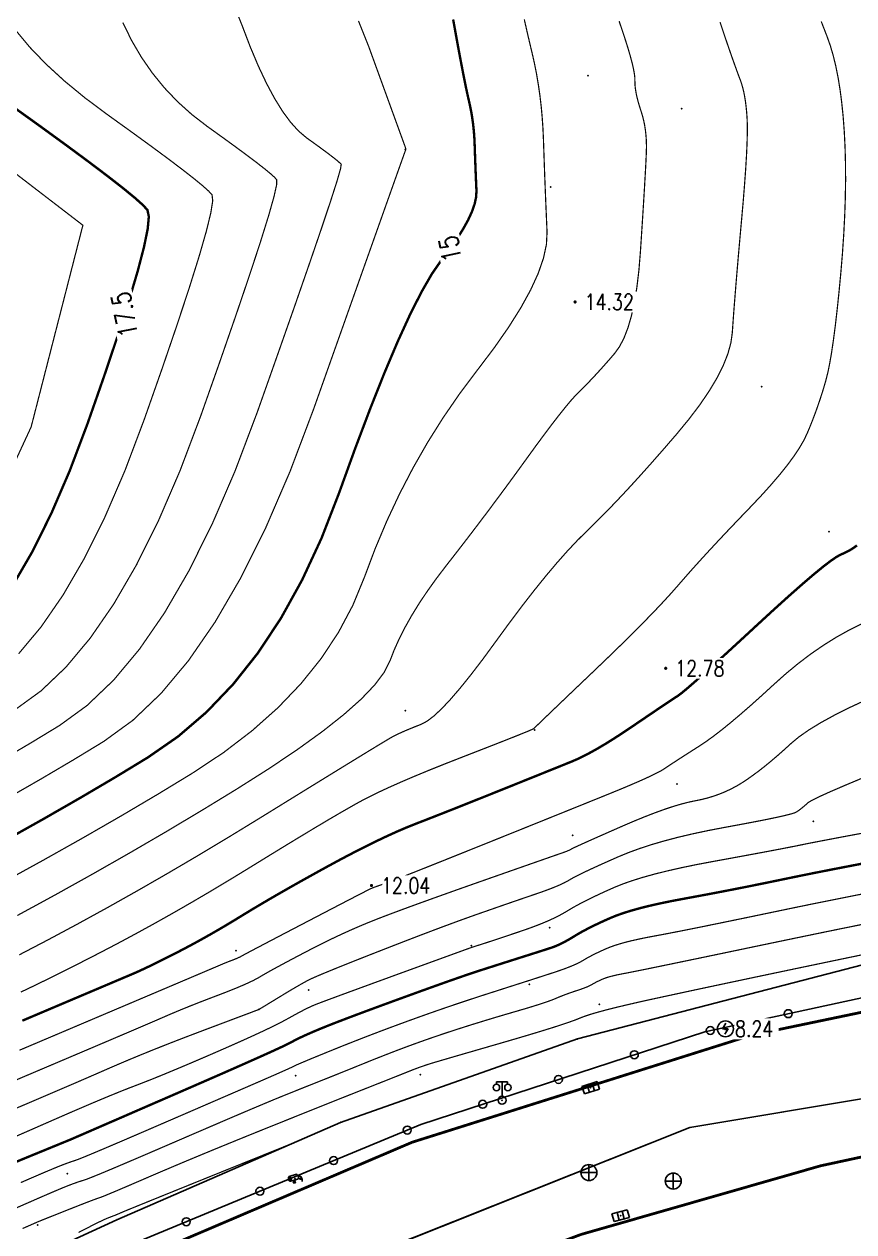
# Model space of a CAD drawing. Extents: x 871 to 1488, y 1110 to 1509.
# Drawn here: x 1091.9 to 1143.9, y 1185 to 1260.7 of the extents above; entities that cross this region are included whole.
import ezdxf
from ezdxf.enums import TextEntityAlignment as Align

# ---------------------------------------------------------------- set-up
doc = ezdxf.new("R2010")
doc.units = 0
doc.header["$LTSCALE"] = 0.5
doc.header["$PDSIZE"] = 0.2
doc.layers.get('0').update_dxf_attribs({"linetype": 'CONTINUOUS'})
doc.layers.add('ASSIST', color=7, linetype='CONTINUOUS', plot=False)
for name, color, linetype in [('COMPONENT', 4, 'CONTINUOUS'), ('DGX', 2, 'CONTINUOUS'), ('DLDW', 11, 'CONTINUOUS'), ('DLSS', 4, 'CONTINUOUS'), ('GCD', 1, 'CONTINUOUS'), ('GXYZ', 2, 'CONTINUOUS'), ('ZBTZ', 3, 'CONTINUOUS'), ('ZDH', 1, 'CONTINUOUS')]:
    doc.layers.add(name, color=color, linetype=linetype)
doc.styles.add('HZ', font='rs.shx', dxfattribs={"width": 0.8, "bigfont": 'hztxt.shx'})
doc.linetypes.add('1161', pattern='A,0,[149,AAA.SHX,S=0.15,R=0,X=0,Y=0],-1.6', length=1.6)

# ---------------------------------------------------------------- blocks, each defined once
blk = doc.blocks.new('gc097')
for p, q in [((-0.7, 2), (-0.7, 2.3)), ((-0.7, 2.3), (0.7, 2.3)), ((0, 0.5), (0, 2.3)), ((0.7, 2.3), (0.7, 2))]:
    blk.add_line(p, q)
for centre, radius in [((-0.7, 1.6), 0.4), ((0.73, 1.6), 0.4), ((0, 0), 0.5)]:
    blk.add_circle(centre, radius)
blk = doc.blocks.new('gcbj0612')
for p, q in [((-0.75, 0.26), (0.16, 0.53)), ((-0.57, -0.34), (0.34, -0.07))]:
    blk.add_line(p, q)
at = {"flags": 128}
for points in [[(-0.73, 0.26), (-0.77, 0.25), (-0.79, 0.23), (-0.81, 0.19), (-0.83, 0.15), (-0.84, 0.1), (-0.84, 0.05), (-0.84, -0.01), (-0.83, -0.07), (-0.81, -0.12), (-0.79, -0.18), (-0.77, -0.23), (-0.74, -0.27), (-0.7, -0.3), (-0.67, -0.33), (-0.63, -0.34), (-0.6, -0.34), (-0.57, -0.34), (-0.54, -0.32), (-0.51, -0.29), (-0.49, -0.25), (-0.48, -0.2), (-0.47, -0.15), (-0.47, -0.1), (-0.48, -0.04), (-0.49, 0.02), (-0.51, 0.07), (-0.54, 0.13), (-0.56, 0.17), (-0.6, 0.21), (-0.63, 0.24), (-0.67, 0.26), (-0.7, 0.27)], [(-0.71, 0.18), (-0.72, 0.17), (-0.75, 0.12), (-0.75, 0.04), (-0.74, -0.06), (-0.7, -0.15), (-0.66, -0.22), (-0.62, -0.25), (-0.6, -0.26), (-0.59, -0.24), (-0.57, -0.2), (-0.56, -0.12), (-0.58, -0.02), (-0.61, 0.08), (-0.66, 0.14), (-0.7, 0.17)]]:
    blk.add_lwpolyline(points, close=True, dxfattribs=at)
blk.add_lwpolyline([(0.3, -0.08), (0.33, -0.07), (0.36, -0.05), (0.38, -0.02), (0.4, 0.02), (0.41, 0.07), (0.42, 0.12), (0.41, 0.18), (0.41, 0.23), (0.39, 0.29), (0.37, 0.35), (0.35, 0.4), (0.32, 0.44), (0.28, 0.48), (0.25, 0.51), (0.21, 0.52), (0.18, 0.53), (0.15, 0.52)], dxfattribs=at)
at = {"extrusion": (0, 0, -1), "flags": 128}
blk.add_lwpolyline([(-0.4, 0.25), (-0.51, 0.28), (-0.61, 0.29), (-0.69, 0.27), (-0.77, 0.2), (-0.81, 0.09), (-0.82, -0.01), (-0.8, -0.06), (-0.76, -0.08), (-0.7, -0.09), (-0.64, -0.09), (-0.59, -0.07), (-0.57, -0.04), (-0.59, -0.01), (-0.63, 0.02), (-0.69, 0.03), (-0.75, 0.03), (-0.79, 0.02), (-0.84, -0.01), (-0.89, -0.1), (-0.91, -0.19), (-0.9, -0.29), (-0.87, -0.38)], dxfattribs=at)
blk.add_lwpolyline([(-0.09, -0.2), (-0.22, -0.54), (0.05, -0.54)], close=True)
blk = doc.blocks.new('gc041')
for p, q in [((-1, 0.5), (1, 0.5)), ((-1, -0.5), (-1, 0.5)), ((-0.33, 0.5), (-0.33, -0.5)), ((0.33, 0.5), (0.33, -0.5)), ((1, 0.5), (1, -0.5)), ((1, -0.5), (-1, -0.5))]:
    blk.add_line(p, q)
blk = doc.blocks.new('gc043')
for p, q in [((-1, 0), (1, 0)), ((0, -1), (0, 1))]:
    blk.add_line(p, q)
blk.add_circle((0, 0), 1)
blk = doc.blocks.new('gc050')
for p, q in [((-0.35, 0), (0.05, 0.69)), ((-0.35, 0), (0.35, 0)), ((0.35, 0), (-0.06, -0.69))]:
    blk.add_line(p, q)
blk.add_circle((0, 0), 1)
blk = doc.blocks.new('GC200')
at = {"linetype": 'Continuous', "const_width": 0.2, "flags": 128}
blk.add_lwpolyline([(-0.1, 0, 1), (0.1, 0, 1)], format="xyb", close=True, dxfattribs=at)
blk = doc.blocks.new('gc170')
at = {"linetype": 'Continuous'}
blk.add_circle((0, 0), 0.5, dxfattribs=at)

msp = doc.modelspace()

# ---------------------------------------------------------------- linework, layer by layer
at = {"linetype": 'Continuous'}
for p, q in [((1178.94, 1199.1, 8.559), (1133.638, 1191.526, 7.721)), ((1133.638, 1191.526, 7.721), (1094.294, 1175.843, 7.721))]:
    msp.add_line(p, q, dxfattribs=at)
at = {"linetype": 'Continuous', "flags": 128}
msp.add_lwpolyline([(1082.553, 1177.399), (1093.084, 1183.61), (1097.727, 1185.738), (1111.746, 1191.85), (1126.595, 1197.081), (1146.073, 1202.148), (1165.386, 1205.312), (1167.667, 1205.546), (1175.568, 1206.294), (1177.785, 1206.359), (1186.402, 1206.876), (1186.366, 1207.546), (1186.08, 1209.889), (1184.971, 1211.903), (1179.461, 1282.832), (1164.702, 1295.398), (1155.817, 1299.009), (1144.225, 1294.882), (1134.461, 1294.147), (1134.378, 1289.023), (1013.46, 1281.421)], dxfattribs=at)
at = {"layer": 'ASSIST', "linetype": 'Continuous', "flags": 128}
msp.add_lwpolyline([(1184.308, 1204.68), (1168.44, 1203.757), (1156.182, 1202.202), (1134.584, 1197.536), (1116.772, 1191.72), (1099.193, 1184.421), (1083.281, 1176.008), (1040.024, 1150.262), (1027.522, 1142.806), (1010.628, 1134.32), (1003.011, 1131.101)], dxfattribs=at)
at = {"layer": 'DGX', "linetype": 'Continuous', "const_width": 0.075, "elevation": 18, "flags": 128}
msp.add_lwpolyline([(1092.349, 1235.453), (1087.995, 1226.038), (1083.075, 1220.756), (1063.737, 1210.084), (1055.226, 1203.74), (1036.535, 1197.056), (1014.874, 1182.849), (1008.465, 1181.412), (1000.492, 1177.348), (995.672, 1192.15), (993.252, 1210.539), (995.311, 1246.721), (998.844, 1256.44), (1017.747, 1272.329), (1031.623, 1278.323), (1058.063, 1275.135), (1068.371, 1272.68), (1076.951, 1262.439), (1095.592, 1248.1)], close=True, dxfattribs=at)
at = {"layer": 'DGX', "linetype": 'Continuous', "const_width": 0.075, "flags": 128}
for points, elevation in [([(1105.012, 1262.035), (1105.576, 1260.618), (1106.086, 1259.281), (1106.595, 1258.074), (1107.103, 1256.998), (1107.609, 1256.052), (1108.114, 1255.237), (1108.618, 1254.553), (1109.12, 1254), (1109.621, 1253.577), (1110.093, 1253.239), (1110.507, 1252.938), (1110.863, 1252.674), (1111.163, 1252.448), (1111.405, 1252.259), (1111.589, 1252.107), (1111.717, 1251.993), (1111.787, 1251.917), (1111.74, 1251.623), (1111.519, 1250.857), (1111.123, 1249.62), (1110.552, 1247.911), (1109.806, 1245.73), (1108.885, 1243.078), (1107.788, 1239.954), (1106.517, 1236.358), (1105.135, 1232.699), (1103.706, 1229.385), (1102.229, 1226.415), (1100.705, 1223.79), (1099.134, 1221.511), (1097.516, 1219.576), (1095.851, 1217.986), (1094.138, 1216.74), (1092.33, 1215.642), (1090.378, 1214.491)], 16), ([(1090.434, 1206.816), (1093.104, 1208.285), (1095.639, 1209.711), (1098.039, 1211.093), (1100.305, 1212.433), (1102.435, 1213.729), (1104.409, 1215.036), (1106.205, 1216.41), (1107.823, 1217.85), (1109.263, 1219.356), (1110.526, 1220.928), (1111.61, 1222.566), (1112.516, 1224.271), (1113.245, 1226.041), (1113.915, 1227.822), (1114.646, 1229.557), (1115.438, 1231.246), (1116.29, 1232.889), (1117.204, 1234.487), (1118.179, 1236.039), (1119.215, 1237.544), (1120.312, 1239.005), (1121.367, 1240.398), (1122.276, 1241.702), (1123.041, 1242.918), (1123.661, 1244.046), (1124.136, 1245.084), (1124.465, 1246.035), (1124.65, 1246.897), (1124.69, 1247.67), (1124.658, 1248.398), (1124.627, 1249.125), (1124.597, 1249.85), (1124.568, 1250.574), (1124.54, 1251.296), (1124.514, 1252.017), (1124.489, 1252.736), (1124.465, 1253.453), (1124.433, 1254.165), (1124.385, 1254.866), (1124.322, 1255.557), (1124.242, 1256.237), (1124.146, 1256.907), (1124.035, 1257.567), (1123.907, 1258.216), (1123.763, 1258.855), (1123.618, 1259.464), (1123.486, 1260.026), (1123.368, 1260.54), (1123.263, 1261.006)], 14.5), ([(1090.682, 1212.069), (1092.908, 1213.346), (1094.982, 1214.569), (1096.904, 1215.737), (1098.724, 1217.059), (1100.493, 1218.747), (1102.212, 1220.801), (1103.88, 1223.22), (1105.498, 1226.005), (1107.065, 1229.155), (1108.582, 1232.67), (1110.048, 1236.551), (1111.399, 1240.361), (1112.57, 1243.664), (1113.562, 1246.459), (1114.374, 1248.747), (1115.006, 1250.527), (1115.458, 1251.8), (1115.731, 1252.566), (1115.824, 1252.824), (1115.828, 1252.828), (1115.83, 1252.832), (1115.833, 1252.835), (1115.834, 1252.839), (1115.836, 1252.842), (1115.837, 1252.845), (1115.837, 1252.847), (1115.838, 1252.849), (1115.837, 1252.852), (1115.837, 1252.854), (1115.837, 1252.856), (1115.837, 1252.858), (1115.837, 1252.86), (1115.837, 1252.862), (1115.837, 1252.865), (1115.837, 1252.867), (1115.837, 1252.869), (1115.837, 1252.871), (1115.836, 1252.873), (1115.836, 1252.875), (1115.836, 1252.877), (1115.836, 1252.879), (1115.835, 1252.881), (1115.835, 1252.883), (1115.834, 1252.885), (1115.834, 1252.889), (1115.833, 1252.893), (1115.832, 1252.898), (1115.831, 1252.904), (1115.829, 1252.91), (1115.828, 1252.918), (1115.826, 1252.927), (1115.789, 1253.035), (1115.679, 1253.34), (1115.497, 1253.842), (1115.243, 1254.541), (1114.917, 1255.438), (1114.519, 1256.532), (1114.049, 1257.824), (1113.507, 1259.312), (1112.868, 1260.916)], 15.5), ([(1098.099, 1260.806), (1098.643, 1259.692), (1099.259, 1258.64), (1099.945, 1257.649), (1100.701, 1256.718), (1101.528, 1255.849), (1102.426, 1255.041), (1103.394, 1254.294), (1104.34, 1253.615), (1105.17, 1253.011), (1105.886, 1252.482), (1106.487, 1252.028), (1106.972, 1251.649), (1107.342, 1251.345), (1107.598, 1251.116), (1107.738, 1250.963), (1107.736, 1250.629), (1107.564, 1249.861), (1107.223, 1248.659), (1106.713, 1247.022), (1106.033, 1244.951), (1105.183, 1242.446), (1104.164, 1239.506), (1102.975, 1236.132), (1101.68, 1232.702), (1100.34, 1229.596), (1098.956, 1226.812), (1097.528, 1224.352), (1096.055, 1222.215), (1094.539, 1220.402), (1092.977, 1218.911), (1091.372, 1217.744)], 16.5), ([(1129.207, 1260.896), (1129.402, 1260.318), (1129.592, 1259.744), (1129.757, 1259.222), (1129.895, 1258.752), (1130.008, 1258.334), (1130.094, 1257.969), (1130.154, 1257.656), (1130.188, 1257.395), (1130.196, 1257.186), (1130.198, 1256.997), (1130.212, 1256.794), (1130.24, 1256.577), (1130.28, 1256.346), (1130.334, 1256.102), (1130.4, 1255.843), (1130.48, 1255.572), (1130.572, 1255.286), (1130.664, 1254.99), (1130.743, 1254.686), (1130.807, 1254.375), (1130.856, 1254.056), (1130.892, 1253.73), (1130.914, 1253.396), (1130.922, 1253.055), (1130.916, 1252.707), (1130.898, 1252.3), (1130.873, 1251.786), (1130.838, 1251.164), (1130.796, 1250.434), (1130.745, 1249.597), (1130.686, 1248.651), (1130.618, 1247.597), (1130.542, 1246.436), (1130.447, 1245.273), (1130.321, 1244.214), (1130.164, 1243.26), (1129.977, 1242.411), (1129.759, 1241.666), (1129.511, 1241.025), (1129.232, 1240.489), (1128.922, 1240.058), (1128.603, 1239.689), (1128.297, 1239.341), (1128.004, 1239.014), (1127.724, 1238.708), (1127.456, 1238.422), (1127.201, 1238.157), (1126.959, 1237.914), (1126.729, 1237.691), (1126.482, 1237.438), (1126.186, 1237.106), (1125.841, 1236.694), (1125.448, 1236.202), (1125.006, 1235.631), (1124.516, 1234.98), (1123.976, 1234.249), (1123.389, 1233.438), (1122.775, 1232.589), (1122.157, 1231.745), (1121.535, 1230.904), (1120.91, 1230.067), (1120.28, 1229.234), (1119.647, 1228.405), (1119.01, 1227.579), (1118.369, 1226.758), (1117.752, 1225.948), (1117.185, 1225.156), (1116.668, 1224.382), (1116.202, 1223.626), (1115.787, 1222.889), (1115.422, 1222.17), (1115.107, 1221.469), (1114.843, 1220.786), (1114.484, 1220.071), (1113.882, 1219.272), (1113.04, 1218.39), (1111.955, 1217.424), (1110.629, 1216.374), (1109.061, 1215.241), (1107.252, 1214.025), (1105.201, 1212.725), (1103.01, 1211.387), (1100.781, 1210.057), (1098.514, 1208.736), (1096.209, 1207.423), (1093.865, 1206.117), (1091.484, 1204.82)], 14), ([(1135.532, 1260.84), (1135.715, 1260.287), (1135.894, 1259.76), (1136.061, 1259.274), (1136.215, 1258.829), (1136.357, 1258.426), (1136.486, 1258.065), (1136.602, 1257.744), (1136.705, 1257.465), (1136.796, 1257.228), (1136.876, 1257), (1136.949, 1256.752), (1137.015, 1256.483), (1137.072, 1256.194), (1137.123, 1255.883), (1137.166, 1255.552), (1137.201, 1255.199), (1137.228, 1254.826), (1137.244, 1254.393), (1137.243, 1253.859), (1137.226, 1253.226), (1137.193, 1252.493), (1137.143, 1251.66), (1137.076, 1250.727), (1136.994, 1249.694), (1136.895, 1248.562), (1136.791, 1247.414), (1136.696, 1246.338), (1136.61, 1245.331), (1136.532, 1244.396), (1136.462, 1243.53), (1136.4, 1242.736), (1136.347, 1242.012), (1136.302, 1241.358), (1136.212, 1240.718), (1136.022, 1240.033), (1135.733, 1239.304), (1135.345, 1238.53), (1134.858, 1237.712), (1134.272, 1236.849), (1133.586, 1235.943), (1132.801, 1234.991), (1131.983, 1234.045), (1131.197, 1233.151), (1130.445, 1232.311), (1129.725, 1231.525), (1129.037, 1230.792), (1128.383, 1230.113), (1127.761, 1229.487), (1127.172, 1228.914), (1126.582, 1228.329), (1125.958, 1227.665), (1125.3, 1226.922), (1124.607, 1226.1), (1123.88, 1225.199), (1123.118, 1224.219), (1122.323, 1223.16), (1121.493, 1222.023), (1120.679, 1220.911), (1119.93, 1219.932), (1119.248, 1219.084), (1118.631, 1218.367), (1118.08, 1217.782), (1117.595, 1217.329), (1117.175, 1217.008), (1116.822, 1216.818), (1116.512, 1216.696), (1116.226, 1216.581), (1115.962, 1216.472), (1115.72, 1216.369), (1115.501, 1216.271), (1115.305, 1216.18), (1115.132, 1216.095), (1114.981, 1216.015), (1114.729, 1215.869), (1114.25, 1215.581), (1113.546, 1215.153), (1112.615, 1214.583), (1111.459, 1213.873), (1110.076, 1213.022), (1108.468, 1212.03), (1106.634, 1210.897), (1104.695, 1209.711), (1102.773, 1208.558), (1100.868, 1207.439), (1098.98, 1206.354), (1097.11, 1205.303), (1095.256, 1204.285), (1093.42, 1203.301), (1091.6, 1202.351)], 13.5), ([(1141.877, 1260.876), (1142.049, 1260.434), (1142.246, 1259.927), (1142.446, 1259.361), (1142.628, 1258.744), (1142.791, 1258.075), (1142.935, 1257.354), (1143.06, 1256.581), (1143.166, 1255.756), (1143.254, 1254.88), (1143.323, 1253.952), (1143.371, 1252.979), (1143.398, 1251.968), (1143.404, 1250.92), (1143.387, 1249.834), (1143.349, 1248.711), (1143.289, 1247.55), (1143.208, 1246.352), (1143.105, 1245.116), (1142.991, 1243.913), (1142.876, 1242.814), (1142.761, 1241.819), (1142.645, 1240.928), (1142.529, 1240.141), (1142.412, 1239.459), (1142.295, 1238.88), (1142.177, 1238.405), (1142.055, 1237.982), (1141.925, 1237.56), (1141.788, 1237.139), (1141.644, 1236.718), (1141.492, 1236.298), (1141.333, 1235.878), (1141.166, 1235.459), (1140.991, 1235.041), (1140.78, 1234.603), (1140.501, 1234.124), (1140.155, 1233.606), (1139.743, 1233.047), (1139.263, 1232.449), (1138.716, 1231.81), (1138.102, 1231.131), (1137.421, 1230.412), (1136.726, 1229.69), (1136.069, 1229), (1135.451, 1228.344), (1134.871, 1227.72), (1134.329, 1227.129), (1133.826, 1226.572), (1133.361, 1226.047), (1132.934, 1225.555), (1132.494, 1225.054), (1131.99, 1224.503), (1131.422, 1223.902), (1130.789, 1223.25), (1130.092, 1222.548), (1129.331, 1221.795), (1128.505, 1220.992), (1127.615, 1220.138), (1126.749, 1219.313), (1125.997, 1218.595), (1125.359, 1217.985), (1124.834, 1217.482), (1124.423, 1217.087), (1124.126, 1216.8), (1123.942, 1216.62), (1123.872, 1216.548), (1123.79, 1216.503), (1123.57, 1216.407), (1123.213, 1216.26), (1122.717, 1216.06), (1122.085, 1215.81), (1121.314, 1215.507), (1120.406, 1215.153), (1119.361, 1214.747), (1118.286, 1214.326), (1117.289, 1213.926), (1116.372, 1213.546), (1115.533, 1213.187), (1114.773, 1212.849), (1114.091, 1212.532), (1113.488, 1212.235), (1112.964, 1211.96), (1112.433, 1211.663), (1111.808, 1211.305), (1111.09, 1210.885), (1110.279, 1210.403), (1109.374, 1209.859), (1108.376, 1209.253), (1107.285, 1208.585), (1106.1, 1207.855), (1104.874, 1207.105), (1103.659, 1206.376), (1102.454, 1205.668), (1101.26, 1204.982), (1100.077, 1204.317), (1098.905, 1203.674), (1097.744, 1203.051), (1096.593, 1202.45), (1095.482, 1201.881), (1094.437, 1201.353), (1093.459, 1200.866), (1092.548, 1200.421), (1091.704, 1200.018)], 13), ([(1091.415, 1260.282), (1092.28, 1259.245), (1093.288, 1258.2), (1094.438, 1257.145), (1095.731, 1256.082), (1097.167, 1255.011), (1098.587, 1253.991), (1099.834, 1253.084), (1100.909, 1252.29), (1101.81, 1251.608), (1102.539, 1251.039), (1103.096, 1250.583), (1103.479, 1250.239), (1103.689, 1250.009), (1103.732, 1249.635), (1103.61, 1248.865), (1103.324, 1247.698), (1102.874, 1246.134), (1102.26, 1244.172), (1101.482, 1241.814), (1100.54, 1239.058), (1099.433, 1235.906), (1098.225, 1232.705), (1096.974, 1229.807), (1095.683, 1227.21), (1094.35, 1224.914), (1092.976, 1222.92), (1091.561, 1221.228)], 17), ([(1144.456, 1223.126), (1143.646, 1222.727), (1142.842, 1222.28), (1142.045, 1221.784), (1141.254, 1221.24), (1140.469, 1220.648), (1139.691, 1220.007), (1138.918, 1219.318), (1138.173, 1218.635), (1137.475, 1218.009), (1136.823, 1217.441), (1136.219, 1216.93), (1135.662, 1216.478), (1135.152, 1216.084), (1134.689, 1215.748), (1134.273, 1215.469), (1133.896, 1215.228), (1133.547, 1215.005), (1133.227, 1214.8), (1132.937, 1214.612), (1132.675, 1214.442), (1132.443, 1214.289), (1132.24, 1214.154), (1132.065, 1214.036), (1131.871, 1213.916), (1131.609, 1213.774), (1131.278, 1213.61), (1130.878, 1213.423), (1130.41, 1213.214), (1129.874, 1212.983), (1129.269, 1212.729), (1128.596, 1212.454), (1127.851, 1212.152), (1127.031, 1211.821), (1126.137, 1211.46), (1125.168, 1211.069), (1124.124, 1210.648), (1123.005, 1210.197), (1121.812, 1209.717), (1120.544, 1209.207), (1119.309, 1208.711), (1118.214, 1208.272), (1117.26, 1207.891), (1116.446, 1207.568), (1115.771, 1207.302), (1115.238, 1207.094), (1114.844, 1206.943), (1114.591, 1206.85), (1114.417, 1206.789), (1114.261, 1206.734), (1114.123, 1206.685), (1114.003, 1206.642), (1113.901, 1206.605), (1113.817, 1206.575), (1113.751, 1206.55), (1113.704, 1206.532), (1113.606, 1206.486), (1113.389, 1206.377), (1113.055, 1206.206), (1112.602, 1205.972), (1112.031, 1205.676), (1111.342, 1205.318), (1110.535, 1204.897), (1109.609, 1204.414), (1108.683, 1203.931), (1107.876, 1203.509), (1107.187, 1203.148), (1106.616, 1202.848), (1106.163, 1202.61), (1105.829, 1202.433), (1105.613, 1202.317), (1105.515, 1202.263), (1105.472, 1202.238), (1105.42, 1202.211), (1105.36, 1202.183), (1105.291, 1202.152), (1105.214, 1202.118), (1105.128, 1202.083), (1105.033, 1202.046), (1104.929, 1202.006), (1104.824, 1201.966), (1104.722, 1201.927), (1104.625, 1201.889), (1104.531, 1201.852), (1104.442, 1201.815), (1104.357, 1201.78), (1104.276, 1201.746), (1104.199, 1201.713), (1103.937, 1201.6), (1103.301, 1201.33), (1102.29, 1200.9), (1100.905, 1200.312), (1099.145, 1199.565), (1097.011, 1198.66), (1094.503, 1197.596), (1091.62, 1196.373)], 12), ([(1090.663, 1194.191), (1092.714, 1195.062), (1094.537, 1195.836), (1096.132, 1196.514), (1097.5, 1197.096), (1098.639, 1197.582), (1099.55, 1197.972), (1100.234, 1198.266), (1100.69, 1198.465), (1101.041, 1198.617), (1101.411, 1198.774), (1101.799, 1198.935), (1102.207, 1199.101), (1102.634, 1199.271), (1103.079, 1199.445), (1103.543, 1199.624), (1104.027, 1199.807), (1104.5, 1199.988), (1104.933, 1200.159), (1105.327, 1200.32), (1105.681, 1200.471), (1105.996, 1200.613), (1106.272, 1200.745), (1106.508, 1200.868), (1106.704, 1200.98), (1106.905, 1201.1), (1107.155, 1201.243), (1107.453, 1201.41), (1107.8, 1201.599), (1108.195, 1201.812), (1108.639, 1202.049), (1109.131, 1202.309), (1109.672, 1202.592), (1110.233, 1202.881), (1110.786, 1203.158), (1111.331, 1203.422), (1111.868, 1203.674), (1112.397, 1203.913), (1112.918, 1204.14), (1113.431, 1204.355), (1113.936, 1204.558), (1114.477, 1204.767), (1115.099, 1205.002), (1115.802, 1205.263), (1116.586, 1205.549), (1117.45, 1205.862), (1118.395, 1206.2), (1119.421, 1206.565), (1120.528, 1206.955), (1121.61, 1207.335), (1122.564, 1207.67), (1123.389, 1207.959), (1124.086, 1208.203), (1124.654, 1208.402), (1125.092, 1208.555), (1125.403, 1208.663), (1125.584, 1208.725), (1125.697, 1208.764), (1125.8, 1208.801), (1125.895, 1208.837), (1125.98, 1208.872), (1126.056, 1208.905), (1126.123, 1208.936), (1126.181, 1208.966), (1126.23, 1208.995), (1126.319, 1209.041), (1126.494, 1209.125), (1126.758, 1209.246), (1127.109, 1209.405), (1127.548, 1209.601), (1128.074, 1209.834), (1128.688, 1210.105), (1129.389, 1210.414), (1130.113, 1210.725), (1130.794, 1211.004), (1131.432, 1211.252), (1132.028, 1211.468), (1132.581, 1211.652), (1133.091, 1211.805), (1133.559, 1211.925), (1133.984, 1212.014), (1134.382, 1212.096), (1134.772, 1212.195), (1135.152, 1212.311), (1135.524, 1212.444), (1135.886, 1212.594), (1136.238, 1212.761), (1136.582, 1212.945), (1136.916, 1213.146), (1137.253, 1213.368), (1137.602, 1213.615), (1137.966, 1213.885), (1138.342, 1214.18), (1138.732, 1214.5), (1139.135, 1214.844), (1139.552, 1215.212), (1139.982, 1215.604), (1140.48, 1216.019), (1141.102, 1216.455), (1141.847, 1216.91), (1142.716, 1217.387), (1143.708, 1217.883), (1144.823, 1218.4)], 11.5), ([(1144.573, 1213.487), (1143.387, 1212.989), (1142.44, 1212.581), (1141.735, 1212.262), (1141.27, 1212.031), (1141.045, 1211.89), (1140.942, 1211.796), (1140.843, 1211.708), (1140.746, 1211.626), (1140.653, 1211.55), (1140.563, 1211.479), (1140.477, 1211.415), (1140.393, 1211.356), (1140.313, 1211.303), (1140.173, 1211.244), (1139.913, 1211.168), (1139.531, 1211.074), (1139.028, 1210.962), (1138.404, 1210.833), (1137.659, 1210.687), (1136.793, 1210.523), (1135.806, 1210.341), (1134.785, 1210.146), (1133.817, 1209.94), (1132.904, 1209.725), (1132.045, 1209.499), (1131.239, 1209.264), (1130.487, 1209.018), (1129.789, 1208.762), (1129.145, 1208.497), (1128.557, 1208.237), (1128.028, 1208), (1127.558, 1207.785), (1127.147, 1207.593), (1126.795, 1207.423), (1126.502, 1207.276), (1126.267, 1207.151), (1126.092, 1207.049), (1125.931, 1206.955), (1125.74, 1206.857), (1125.52, 1206.753), (1125.27, 1206.645), (1124.989, 1206.532), (1124.68, 1206.414), (1124.34, 1206.291), (1123.97, 1206.163), (1123.575, 1206.029), (1123.16, 1205.887), (1122.723, 1205.737), (1122.266, 1205.579), (1121.787, 1205.413), (1121.288, 1205.239), (1120.768, 1205.057), (1120.227, 1204.868), (1119.65, 1204.662), (1119.021, 1204.434), (1118.341, 1204.183), (1117.609, 1203.909), (1116.826, 1203.612), (1115.992, 1203.292), (1115.106, 1202.949), (1114.168, 1202.583), (1113.256, 1202.225), (1112.446, 1201.904), (1111.739, 1201.621), (1111.133, 1201.375), (1110.63, 1201.168), (1110.229, 1200.997), (1109.931, 1200.865), (1109.734, 1200.77), (1109.579, 1200.688), (1109.403, 1200.591), (1109.208, 1200.48), (1108.992, 1200.356), (1108.756, 1200.217), (1108.5, 1200.065), (1108.223, 1199.898), (1107.926, 1199.718), (1107.638, 1199.542), (1107.388, 1199.389), (1107.174, 1199.259), (1106.998, 1199.152), (1106.859, 1199.067), (1106.758, 1199.006), (1106.694, 1198.967), (1106.667, 1198.951), (1106.659, 1198.946), (1106.651, 1198.942), (1106.643, 1198.938), (1106.636, 1198.934), (1106.629, 1198.93), (1106.622, 1198.927), (1106.615, 1198.924), (1106.608, 1198.921), (1106.547, 1198.898), (1106.379, 1198.834), (1106.102, 1198.729), (1105.717, 1198.584), (1105.224, 1198.399), (1104.623, 1198.172), (1103.915, 1197.906), (1103.098, 1197.598), (1102.243, 1197.274), (1101.421, 1196.958), (1100.633, 1196.649), (1099.876, 1196.347), (1099.153, 1196.053), (1098.463, 1195.767), (1097.805, 1195.488), (1097.18, 1195.217), (1096.531, 1194.933), (1095.8, 1194.615), (1094.988, 1194.264), (1094.094, 1193.88), (1093.119, 1193.462), (1092.063, 1193.011), (1090.925, 1192.527)], 11), ([(1144.368, 1209.965), (1143.31, 1209.768), (1142.413, 1209.598), (1141.676, 1209.457), (1141.099, 1209.344), (1140.683, 1209.26), (1140.301, 1209.182), (1139.83, 1209.089), (1139.268, 1208.98), (1138.615, 1208.856), (1137.871, 1208.717), (1137.038, 1208.563), (1136.113, 1208.393), (1135.098, 1208.208), (1134.074, 1208.015), (1133.121, 1207.818), (1132.239, 1207.618), (1131.429, 1207.416), (1130.69, 1207.211), (1130.022, 1207.003), (1129.426, 1206.793), (1128.901, 1206.58), (1128.426, 1206.369), (1127.983, 1206.165), (1127.569, 1205.969), (1127.185, 1205.781), (1126.832, 1205.6), (1126.509, 1205.427), (1126.216, 1205.261), (1125.953, 1205.103), (1125.693, 1204.948), (1125.407, 1204.794), (1125.094, 1204.64), (1124.756, 1204.485), (1124.392, 1204.331), (1124.002, 1204.177), (1123.586, 1204.023), (1123.144, 1203.869), (1122.708, 1203.721), (1122.309, 1203.587), (1121.947, 1203.465), (1121.623, 1203.357), (1121.335, 1203.261), (1121.085, 1203.179), (1120.873, 1203.11), (1120.697, 1203.053), (1120.548, 1203.006), (1120.417, 1202.964), (1120.302, 1202.928), (1120.204, 1202.897), (1120.123, 1202.871), (1120.059, 1202.851), (1120.012, 1202.836), (1119.981, 1202.826), (1119.889, 1202.793), (1119.655, 1202.709), (1119.28, 1202.573), (1118.764, 1202.385), (1118.106, 1202.146), (1117.307, 1201.856), (1116.367, 1201.513), (1115.286, 1201.12), (1114.198, 1200.723), (1113.236, 1200.371), (1112.401, 1200.065), (1111.693, 1199.805), (1111.112, 1199.59), (1110.657, 1199.42), (1110.329, 1199.296), (1110.128, 1199.217), (1109.981, 1199.155), (1109.816, 1199.08), (1109.633, 1198.991), (1109.432, 1198.89), (1109.212, 1198.775), (1108.974, 1198.648), (1108.717, 1198.507), (1108.442, 1198.354), (1108.124, 1198.181), (1107.737, 1197.983), (1107.281, 1197.759), (1106.756, 1197.51), (1106.163, 1197.236), (1105.5, 1196.937), (1104.769, 1196.612), (1103.969, 1196.262), (1103.16, 1195.911), (1102.401, 1195.586), (1101.692, 1195.286), (1101.033, 1195.011), (1100.425, 1194.76), (1099.867, 1194.535), (1099.359, 1194.335), (1098.901, 1194.159), (1098.441, 1193.983), (1097.926, 1193.778), (1097.355, 1193.546), (1096.729, 1193.286), (1096.047, 1192.999), (1095.31, 1192.683), (1094.518, 1192.34), (1093.67, 1191.969), (1092.827, 1191.599), (1092.049, 1191.258), (1091.337, 1190.946)], 10.5), ([(1144.855, 1206.246), (1143.674, 1206.015), (1142.464, 1205.773), (1141.223, 1205.523), (1139.953, 1205.262), (1138.653, 1204.991), (1137.388, 1204.727), (1136.224, 1204.487), (1135.162, 1204.269), (1134.201, 1204.073), (1133.341, 1203.901), (1132.582, 1203.752), (1131.925, 1203.626), (1131.369, 1203.523), (1130.88, 1203.43), (1130.425, 1203.336), (1130.005, 1203.241), (1129.618, 1203.145), (1129.266, 1203.047), (1128.947, 1202.948), (1128.663, 1202.847), (1128.412, 1202.746), (1128.185, 1202.644), (1127.97, 1202.545), (1127.768, 1202.449), (1127.578, 1202.355), (1127.401, 1202.263), (1127.236, 1202.174), (1127.083, 1202.086), (1126.943, 1202.002), (1126.796, 1201.916), (1126.623, 1201.828), (1126.424, 1201.735), (1126.2, 1201.64), (1125.949, 1201.541), (1125.672, 1201.438), (1125.369, 1201.333), (1125.04, 1201.223), (1124.717, 1201.118), (1124.431, 1201.026), (1124.183, 1200.945), (1123.973, 1200.877), (1123.8, 1200.821), (1123.664, 1200.777), (1123.566, 1200.746), (1123.506, 1200.726), (1123.428, 1200.701), (1123.279, 1200.654), (1123.058, 1200.583), (1122.766, 1200.49), (1122.403, 1200.373), (1121.968, 1200.234), (1121.461, 1200.071), (1120.883, 1199.886), (1120.269, 1199.687), (1119.654, 1199.485), (1119.04, 1199.28), (1118.425, 1199.071), (1117.81, 1198.858), (1117.195, 1198.643), (1116.579, 1198.423), (1115.964, 1198.201), (1115.351, 1197.976), (1114.746, 1197.751), (1114.148, 1197.526), (1113.558, 1197.301), (1112.974, 1197.075), (1112.398, 1196.849), (1111.828, 1196.623), (1111.266, 1196.396), (1110.74, 1196.182), (1110.277, 1195.993), (1109.878, 1195.829), (1109.544, 1195.689), (1109.272, 1195.575), (1109.065, 1195.486), (1108.922, 1195.422), (1108.843, 1195.382), (1108.769, 1195.344), (1108.642, 1195.284), (1108.463, 1195.202), (1108.231, 1195.098), (1107.947, 1194.972), (1107.61, 1194.823), (1107.22, 1194.653), (1106.778, 1194.46), (1106.265, 1194.237), (1105.663, 1193.976), (1104.972, 1193.676), (1104.193, 1193.339), (1103.325, 1192.963), (1102.368, 1192.548), (1101.323, 1192.096), (1100.188, 1191.605), (1099.077, 1191.125), (1098.1, 1190.705), (1097.258, 1190.345), (1096.55, 1190.045), (1095.978, 1189.805), (1095.54, 1189.625), (1095.236, 1189.506), (1095.067, 1189.446), (1094.96, 1189.413), (1094.843, 1189.374), (1094.714, 1189.329), (1094.574, 1189.278), (1094.423, 1189.222), (1094.261, 1189.159), (1094.088, 1189.09), (1093.904, 1189.016), (1093.704, 1188.933), (1093.482, 1188.84), (1093.239, 1188.738), (1092.975, 1188.625), (1092.689, 1188.502), (1092.382, 1188.37), (1092.053, 1188.227), (1091.704, 1188.074)], 9.5), ([(1144.788, 1204.329), (1143.658, 1204.102), (1142.378, 1203.841), (1140.948, 1203.546), (1139.368, 1203.218), (1137.637, 1202.857), (1135.931, 1202.5), (1134.422, 1202.185), (1133.109, 1201.913), (1131.994, 1201.682), (1131.076, 1201.493), (1130.355, 1201.347), (1129.831, 1201.242), (1129.504, 1201.18), (1129.283, 1201.138), (1129.078, 1201.095), (1128.888, 1201.052), (1128.713, 1201.009), (1128.554, 1200.965), (1128.41, 1200.92), (1128.281, 1200.875), (1128.168, 1200.829), (1128.066, 1200.783), (1127.969, 1200.738), (1127.877, 1200.695), (1127.791, 1200.652), (1127.711, 1200.611), (1127.637, 1200.57), (1127.568, 1200.531), (1127.504, 1200.493), (1127.436, 1200.453), (1127.353, 1200.412), (1127.255, 1200.367), (1127.142, 1200.32), (1127.013, 1200.271), (1126.869, 1200.218), (1126.711, 1200.163), (1126.537, 1200.106), (1126.357, 1200.047), (1126.182, 1199.986), (1126.01, 1199.925), (1125.842, 1199.864), (1125.677, 1199.801), (1125.517, 1199.737), (1125.36, 1199.673), (1125.208, 1199.608), (1125.037, 1199.538), (1124.827, 1199.46), (1124.577, 1199.372), (1124.287, 1199.276), (1123.958, 1199.172), (1123.59, 1199.058), (1123.182, 1198.936), (1122.734, 1198.806), (1122.271, 1198.671), (1121.817, 1198.537), (1121.372, 1198.405), (1120.936, 1198.273), (1120.508, 1198.142), (1120.09, 1198.013), (1119.68, 1197.884), (1119.279, 1197.757), (1118.886, 1197.63), (1118.499, 1197.503), (1118.117, 1197.376), (1117.742, 1197.249), (1117.373, 1197.122), (1117.01, 1196.995), (1116.653, 1196.868), (1116.302, 1196.741), (1115.949, 1196.611), (1115.584, 1196.475), (1115.207, 1196.332), (1114.819, 1196.182), (1114.419, 1196.026), (1114.007, 1195.864), (1113.584, 1195.695), (1113.15, 1195.519), (1112.723, 1195.346), (1112.323, 1195.184), (1111.95, 1195.034), (1111.604, 1194.894), (1111.285, 1194.766), (1110.993, 1194.649), (1110.727, 1194.543), (1110.489, 1194.449), (1110.254, 1194.356), (1110, 1194.255), (1109.727, 1194.146), (1109.434, 1194.029), (1109.122, 1193.904), (1108.79, 1193.771), (1108.44, 1193.63), (1108.07, 1193.48), (1107.632, 1193.302), (1107.081, 1193.072), (1106.414, 1192.791), (1105.633, 1192.46), (1104.737, 1192.077), (1103.727, 1191.643), (1102.601, 1191.159), (1101.361, 1190.623), (1100.137, 1190.095), (1099.06, 1189.632), (1098.13, 1189.235), (1097.347, 1188.903), (1096.71, 1188.637), (1096.22, 1188.437), (1095.877, 1188.302), (1095.681, 1188.233), (1095.557, 1188.196), (1095.43, 1188.155), (1095.3, 1188.113), (1095.168, 1188.067), (1095.033, 1188.019), (1094.896, 1187.969), (1094.756, 1187.915), (1094.613, 1187.859), (1094.458, 1187.797), (1094.279, 1187.724), (1094.079, 1187.64), (1093.855, 1187.545), (1093.609, 1187.44), (1093.341, 1187.325), (1093.049, 1187.198), (1092.736, 1187.062), (1092.368, 1186.9), (1091.914, 1186.702), (1091.375, 1186.465)], 9)]:
    msp.add_lwpolyline(points, dxfattribs=dict(at, elevation=elevation))
at = {"layer": 'DGX', "color": 3, "linetype": 'Continuous', "const_width": 0.15, "flags": 128}
for points, elevation in [([(1090.561, 1209.438), (1093.08, 1210.849), (1095.438, 1212.202), (1097.635, 1213.496), (1099.669, 1214.733), (1101.566, 1216.048), (1103.349, 1217.579), (1105.017, 1219.326), (1106.572, 1221.288), (1108.012, 1223.466), (1109.337, 1225.861), (1110.549, 1228.471), (1111.646, 1231.296), (1112.657, 1234.092), (1113.608, 1236.61), (1114.5, 1238.853), (1115.332, 1240.818), (1116.105, 1242.507), (1116.819, 1243.919), (1117.473, 1245.055), (1118.068, 1245.914), (1118.597, 1246.613), (1119.053, 1247.267), (1119.437, 1247.877), (1119.748, 1248.442), (1119.986, 1248.963), (1120.151, 1249.44), (1120.244, 1249.872), (1120.264, 1250.26), (1120.248, 1250.625), (1120.232, 1250.989), (1120.217, 1251.353), (1120.203, 1251.716), (1120.189, 1252.078), (1120.176, 1252.44), (1120.163, 1252.8), (1120.151, 1253.16), (1120.135, 1253.517), (1120.111, 1253.869), (1120.079, 1254.215), (1120.039, 1254.556), (1119.991, 1254.892), (1119.935, 1255.223), (1119.871, 1255.548), (1119.799, 1255.869), (1119.717, 1256.227), (1119.622, 1256.666), (1119.516, 1257.187), (1119.398, 1257.788), (1119.267, 1258.47), (1119.124, 1259.233), (1118.97, 1260.078), (1118.803, 1261.003)], 15), ([(1090.939, 1255.727), (1092.834, 1254.367), (1094.498, 1253.157), (1095.931, 1252.098), (1097.134, 1251.188), (1098.107, 1250.429), (1098.849, 1249.821), (1099.36, 1249.363), (1099.641, 1249.055), (1099.727, 1248.642), (1099.655, 1247.869), (1099.424, 1246.737), (1099.035, 1245.245), (1098.487, 1243.393), (1097.78, 1241.182), (1096.915, 1238.611), (1095.891, 1235.68), (1094.769, 1232.709), (1093.609, 1230.018), (1092.41, 1227.607), (1091.173, 1225.476)], 17.5), ([(1144.119, 1228.026), (1143.932, 1227.891), (1143.739, 1227.766), (1143.539, 1227.653), (1143.333, 1227.551), (1143.121, 1227.459), (1142.85, 1227.315), (1142.469, 1227.054), (1141.977, 1226.676), (1141.374, 1226.181), (1140.661, 1225.569), (1139.836, 1224.841), (1138.901, 1223.995), (1137.855, 1223.033), (1136.814, 1222.07), (1135.893, 1221.224), (1135.092, 1220.494), (1134.412, 1219.881), (1133.851, 1219.385), (1133.411, 1219.005), (1133.091, 1218.741), (1132.892, 1218.594), (1132.724, 1218.486), (1132.501, 1218.339), (1132.221, 1218.153), (1131.886, 1217.928), (1131.495, 1217.665), (1131.048, 1217.362), (1130.545, 1217.021), (1129.986, 1216.641), (1129.413, 1216.257), (1128.871, 1215.906), (1128.358, 1215.586), (1127.874, 1215.299), (1127.42, 1215.045), (1126.995, 1214.822), (1126.6, 1214.631), (1126.234, 1214.473), (1125.856, 1214.32), (1125.426, 1214.146), (1124.941, 1213.951), (1124.404, 1213.734), (1123.814, 1213.496), (1123.17, 1213.237), (1122.473, 1212.956), (1121.722, 1212.654), (1120.96, 1212.348), (1120.226, 1212.055), (1119.522, 1211.774), (1118.848, 1211.506), (1118.202, 1211.251), (1117.586, 1211.009), (1116.998, 1210.779), (1116.44, 1210.563), (1115.879, 1210.337), (1115.282, 1210.081), (1114.649, 1209.794), (1113.98, 1209.477), (1113.276, 1209.129), (1112.535, 1208.751), (1111.759, 1208.343), (1110.947, 1207.904), (1110.137, 1207.458), (1109.366, 1207.029), (1108.635, 1206.617), (1107.943, 1206.222), (1107.29, 1205.844), (1106.676, 1205.483), (1106.101, 1205.139), (1105.566, 1204.813), (1105.053, 1204.498), (1104.544, 1204.193), (1104.04, 1203.897), (1103.54, 1203.61), (1103.045, 1203.332), (1102.555, 1203.062), (1102.068, 1202.802), (1101.587, 1202.55), (1101.121, 1202.312), (1100.684, 1202.091), (1100.275, 1201.887), (1099.893, 1201.701), (1099.54, 1201.532), (1099.215, 1201.38), (1098.918, 1201.246), (1098.648, 1201.129), (1098.245, 1200.959), (1097.547, 1200.663), (1096.553, 1200.241), (1095.264, 1199.695), (1093.679, 1199.023), (1091.799, 1198.225)], 12.5), ([(1144.921, 1208.162), (1143.691, 1207.927), (1142.55, 1207.706), (1141.499, 1207.499), (1140.538, 1207.305), (1139.668, 1207.126), (1138.845, 1206.955), (1138.027, 1206.788), (1137.215, 1206.624), (1136.408, 1206.465), (1135.606, 1206.309), (1134.81, 1206.158), (1134.019, 1206.01), (1133.233, 1205.865), (1132.477, 1205.722), (1131.773, 1205.577), (1131.122, 1205.43), (1130.523, 1205.28), (1129.978, 1205.129), (1129.485, 1204.976), (1129.044, 1204.82), (1128.657, 1204.663), (1128.305, 1204.506), (1127.972, 1204.353), (1127.659, 1204.203), (1127.365, 1204.058), (1127.09, 1203.915), (1126.835, 1203.777), (1126.599, 1203.642), (1126.382, 1203.511), (1126.178, 1203.386), (1125.981, 1203.272), (1125.79, 1203.167), (1125.607, 1203.073), (1125.43, 1202.988), (1125.26, 1202.914), (1125.097, 1202.849), (1124.941, 1202.794), (1124.777, 1202.741), (1124.591, 1202.681), (1124.383, 1202.615), (1124.154, 1202.541), (1123.902, 1202.461), (1123.629, 1202.374), (1123.333, 1202.28), (1123.016, 1202.18), (1122.689, 1202.076), (1122.362, 1201.972), (1122.038, 1201.869), (1121.714, 1201.766), (1121.392, 1201.663), (1121.07, 1201.56), (1120.751, 1201.458), (1120.432, 1201.356), (1120.079, 1201.24), (1119.655, 1201.097), (1119.16, 1200.926), (1118.594, 1200.728), (1117.958, 1200.502), (1117.251, 1200.249), (1116.473, 1199.968), (1115.625, 1199.66), (1114.775, 1199.349), (1113.991, 1199.061), (1113.275, 1198.796), (1112.625, 1198.553), (1112.043, 1198.332), (1111.527, 1198.135), (1111.079, 1197.96), (1110.697, 1197.807), (1110.361, 1197.669), (1110.047, 1197.536), (1109.756, 1197.41), (1109.488, 1197.29), (1109.242, 1197.175), (1109.019, 1197.067), (1108.82, 1196.964), (1108.642, 1196.868), (1108.385, 1196.736), (1107.944, 1196.527), (1107.319, 1196.24), (1106.511, 1195.877), (1105.519, 1195.436), (1104.344, 1194.918), (1102.985, 1194.324), (1101.442, 1193.651), (1099.909, 1192.985), (1098.578, 1192.406), (1097.449, 1191.915), (1096.522, 1191.512), (1095.798, 1191.197), (1095.276, 1190.971), (1094.956, 1190.832), (1094.839, 1190.781), (1094.824, 1190.774), (1094.81, 1190.768), (1094.798, 1190.763), (1094.789, 1190.759), (1094.781, 1190.756), (1094.775, 1190.753), (1094.771, 1190.752), (1094.768, 1190.751), (1094.731, 1190.736), (1094.622, 1190.691), (1094.442, 1190.618), (1094.191, 1190.515), (1093.868, 1190.383), (1093.474, 1190.221), (1093.008, 1190.03), (1092.47, 1189.81), (1091.925, 1189.586), (1091.434, 1189.384)], 10)]:
    msp.add_lwpolyline(points, dxfattribs=dict(at, elevation=elevation))
at = {"layer": 'DGX', "linetype": 'Continuous', "const_width": 0.075, "flags": 128}
for points in [[(1144.566, 1202.382), (1143.736, 1202.21), (1142.751, 1202.005), (1141.612, 1201.767), (1140.318, 1201.497), (1138.977, 1201.215), (1137.695, 1200.946), (1136.473, 1200.687), (1135.311, 1200.441), (1134.208, 1200.206), (1133.164, 1199.982), (1132.18, 1199.77), (1131.256, 1199.57), (1130.402, 1199.381), (1129.632, 1199.203), (1128.943, 1199.038), (1128.338, 1198.884), (1127.815, 1198.741), (1127.374, 1198.611), (1127.017, 1198.492), (1126.742, 1198.384), (1126.459, 1198.271), (1126.079, 1198.133), (1125.601, 1197.972), (1125.025, 1197.786), (1124.352, 1197.577), (1123.582, 1197.344), (1122.713, 1197.086), (1121.747, 1196.805), (1120.79, 1196.528), (1119.949, 1196.284), (1119.223, 1196.074), (1118.612, 1195.896), (1118.117, 1195.751), (1117.737, 1195.639), (1117.473, 1195.561), (1117.325, 1195.515), (1117.234, 1195.486), (1117.145, 1195.457), (1117.058, 1195.428), (1116.972, 1195.398), (1116.887, 1195.369), (1116.804, 1195.34), (1116.722, 1195.311), (1116.641, 1195.282), (1116.56, 1195.252), (1116.476, 1195.221), (1116.39, 1195.188), (1116.3, 1195.154), (1116.209, 1195.118), (1116.114, 1195.08), (1116.017, 1195.042), (1115.917, 1195.001), (1115.785, 1194.948), (1115.59, 1194.87), (1115.333, 1194.768), (1115.013, 1194.641), (1114.63, 1194.489), (1114.185, 1194.313), (1113.678, 1194.112), (1113.107, 1193.886), (1112.48, 1193.638), (1111.801, 1193.368), (1111.071, 1193.077), (1110.288, 1192.764), (1109.454, 1192.43), (1108.569, 1192.074), (1107.631, 1191.697), (1106.642, 1191.299), (1105.646, 1190.896), (1104.688, 1190.505), (1103.767, 1190.128), (1102.884, 1189.762), (1102.038, 1189.41), (1101.23, 1189.069), (1100.46, 1188.742), (1099.727, 1188.427), (1099.054, 1188.136), (1098.461, 1187.881), (1097.949, 1187.662), (1097.518, 1187.48), (1097.167, 1187.334), (1096.898, 1187.223), (1096.709, 1187.149), (1096.601, 1187.111), (1096.511, 1187.082), (1096.375, 1187.034), (1096.195, 1186.967), (1095.969, 1186.881), (1095.698, 1186.777), (1095.382, 1186.653), (1095.021, 1186.511), (1094.615, 1186.35), (1094.21, 1186.19), (1093.855, 1186.048), (1093.549, 1185.926), (1093.292, 1185.824), (1093.084, 1185.74), (1092.925, 1185.676), (1092.815, 1185.631), (1092.754, 1185.605), (1092.707, 1185.585), (1092.64, 1185.556), (1092.553, 1185.517), (1092.445, 1185.47), (1092.317, 1185.414), (1092.169, 1185.349), (1092, 1185.274), (1091.811, 1185.191)], [(1108.707, 1190.525), (1106.334, 1189.568), (1104.259, 1188.731), (1102.484, 1188.014), (1101.008, 1187.417), (1099.831, 1186.94), (1098.952, 1186.583), (1098.373, 1186.347), (1098.093, 1186.23), (1097.97, 1186.177), (1097.861, 1186.13), (1097.768, 1186.09), (1097.689, 1186.057), (1097.625, 1186.03), (1097.575, 1186.01), (1097.541, 1185.996), (1097.521, 1185.989), (1097.503, 1185.984), (1097.476, 1185.974), (1097.437, 1185.959), (1097.389, 1185.941), (1097.33, 1185.918), (1097.261, 1185.891), (1097.182, 1185.86), (1097.092, 1185.824), (1096.975, 1185.774), (1096.812, 1185.698), (1096.604, 1185.598), (1096.351, 1185.472), (1096.052, 1185.321), (1095.708, 1185.144), (1095.319, 1184.943)]]:
    msp.add_lwpolyline(points, dxfattribs=at)
at = {"layer": 'DLSS', "linetype": 'Continuous', "const_width": 0.175, "elevation": 6.63, "flags": 128}
msp.add_lwpolyline([(988.427, 1127.787), (990.788, 1125.904), (993.922, 1126.963), (1010.814, 1133.51), (1020.926, 1138.3), (1028.106, 1142.098), (1034.318, 1145.718), (1048.748, 1154.336), (1068.018, 1165.828), (1083.626, 1175.112), (1098.724, 1183.13), (1116.228, 1190.601), (1137.489, 1197.31), (1156.314, 1201.233), (1168.71, 1202.862), (1179.428, 1203.615), (1186.519, 1203.964)], dxfattribs=at)
at = {"layer": 'DLSS', "linetype": 'Continuous', "const_width": 0.175, "flags": 128}
msp.add_lwpolyline([(1460.277, 1198.106), (1405.34, 1197.459), (1185.349, 1194.858), (1181.212, 1194.703), (1178.117, 1194.633), (1169.906, 1193.953), (1160.637, 1192.83), (1153.465, 1191.634), (1141.842, 1189.126), (1126.802, 1184.815), (1111.381, 1179.02), (1097.346, 1172.431), (1084.597, 1165.251), (1072.904, 1158.293), (1053.386, 1146.695), (1039.51, 1138.393), (1032.835, 1134.456), (1024.771, 1130.123), (1023.394, 1129.439), (1014.663, 1125.383), (996.71, 1118.233), (983.054, 1114.358), (961.326, 1109.88)], dxfattribs=at)
at = {"layer": 'ZBTZ', "linetype": '1161', "elevation": 10.434, "flags": 128}
msp.add_lwpolyline([(1020.284, 1434.36), (1018.846, 1434.635), (975.761, 1445.017), (974.599, 1444.021), (976.622, 1297.17), (976.667, 1293.433), (977.082, 1260.359), (977.14, 1247.885), (987.302, 1248.093), (987.563, 1239.875), (979.366, 1239.67), (963.969, 1239.285), (964.736, 1230.673), (962.422, 1230.467), (963.264, 1211.145), (964.031, 1187.555), (968.129, 1164.597), (978.887, 1142.015), (988.427, 1127.787), (1013.14, 1137.603), (1027.097, 1144.743), (1039.656, 1152.3), (1045.268, 1155.482), (1064.515, 1166.983), (1082.553, 1177.399), (1093.084, 1183.61), (1097.727, 1185.738), (1111.746, 1191.85), (1126.595, 1197.081), (1146.073, 1202.148), (1165.386, 1205.312), (1167.667, 1205.546), (1175.568, 1206.294), (1177.785, 1206.359), (1186.409, 1206.705), (1186.366, 1207.546), (1186.08, 1209.889), (1184.971, 1211.903), (1183.929, 1276.782), (1179.461, 1282.832), (1164.702, 1295.398), (1155.817, 1299.009), (1144.225, 1294.882), (1134.461, 1294.147), (1134.378, 1289.023), (1013.46, 1281.421), (1013.743, 1298.844), (1014.262, 1308.48), (1011.575, 1356.136), (1013.259, 1381.339), (1018.608, 1422.274), (1020.284, 1434.36), (975.761, 1445.017)], close=True, dxfattribs=at)
at = {"layer": 'ZDH', "linetype": 'Continuous'}
for p in [(1127.255, 1257.485, 14.162), (1133.133, 1255.414, 13.836), (1115.811, 1252.865, 15.503), (1124.925, 1250.491, 14.458), (1126.447, 1243.29, 14.319), (1138.151, 1237.971, 13.33), (1142.355, 1228.877, 12.678), (1132.129, 1220.319, 12.776), (1115.796, 1217.654, 13.702), (1123.91, 1216.46, 12.992), (1132.843, 1213.062, 11.813), (1141.379, 1210.724, 10.843), (1126.291, 1209.847, 11.719), (1113.684, 1206.698, 12.042), (1124.86, 1204.067, 10.405), (1105.182, 1202.622, 12.14), (1119.948, 1202.935, 10.537), (1123.577, 1200.514, 9.427), (1109.756, 1200.14, 10.827), (1106.629, 1198.942, 11.004), (1127.967, 1199.249, 8.588), (1135.872, 1197.714, 8.238), (1137.489, 1197.31, 8.115), (1126.595, 1197.081, 8.172), (1108.923, 1194.785, 9.299), (1116.742, 1194.847, 8.351), (1127.433, 1194.021, 8.006), (1121.869, 1193.234, 8.093), (1111.746, 1191.85, 8.031), (1094.764, 1190.769, 10.007), (1116.228, 1190.601, 7.893), (1141.842, 1189.126, 8.139), (1094.612, 1188.623, 9.253), (1108.894, 1188.328, 7.981), (1127.316, 1188.701, 8.06), (1132.603, 1188.17, 8.087), (1129.304, 1185.997, 8.014), (1092.756, 1185.422, 8.437), (1097.727, 1185.738, 7.888)]:
    msp.add_point(p, dxfattribs=at)

# ---------------------------------------------------------------- block references
at = {"layer": 'COMPONENT', "linetype": 'Continuous', "xscale": 0.5, "yscale": 0.5}
msp.add_blockref('gcbj0612', (1108.894, 1188.328, 7.981), dxfattribs=at)
at = {"layer": 'DLDW', "linetype": 'Continuous', "xscale": 0.5, "yscale": 0.5}
msp.add_blockref('gc097', (1121.869, 1193.234, 8.093), dxfattribs=at)
at = {"layer": 'GXYZ', "linetype": 'Continuous', "xscale": 0.5, "yscale": 0.5}
for name, p in [('gc050', (1135.872, 1197.714, 8.238)), ('gc043', (1127.316, 1188.701, 8.06)), ('gc043', (1132.603, 1188.17, 8.087))]:
    msp.add_blockref(name, p, dxfattribs=at)
at = {"layer": 'GXYZ', "linetype": 'Continuous'}
for p, xscale, yscale, rotation in [((1127.433, 1194.021, 8.006), 0.4999999999999881, 0.4999999999999881, 18.11128599778079), ((1129.304, 1185.997, 8.014), 0.4999999999999877, 0.4999999999999877, 15.43903804421641)]:
    msp.add_blockref('gc041', p, dxfattribs=dict(at, xscale=xscale, yscale=yscale, rotation=rotation))
at = {"layer": 'ZBTZ', "linetype": 'Continuous', "xscale": 0.5, "yscale": 0.5}
for p, rotation in [((1134.923, 1197.61), 192.1892768130086), ((1130.161, 1196.092), 198.0845381687924), ((1125.408, 1194.54), 198.0845381687924), ((1120.655, 1192.988), 198.0845381687924), ((1115.927, 1191.369), 202.5478088549795), ((1111.309, 1189.452), 202.5478088549795), ((1106.691, 1187.534), 202.5478088549795), ((1102.073, 1185.617), 202.5478088549795)]:
    msp.add_blockref('gc170', p, dxfattribs=dict(at, rotation=rotation))

# ---------------------------------------------------------------- next in the draw order: wipeouts: each hides what was drawn before it
at = {"linetype": 'Continuous'}
for points in [[(1119.514, 1245.936), (1119.173, 1247.619), (1117.703, 1247.322), (1118.044, 1245.639)], [(1099.243, 1241.134), (1098.63, 1244.162), (1097.16, 1243.864), (1097.772, 1240.837)], [(1127.126, 1242.64), (1130.511, 1242.64), (1130.511, 1243.94), (1127.126, 1243.94)], [(1132.808, 1219.669), (1136.193, 1219.669), (1136.193, 1220.969), (1132.808, 1220.969)], [(1114.363, 1206.048), (1117.786, 1206.048), (1117.786, 1207.348), (1114.363, 1207.348)], [(1136.436, 1197.064), (1139.212, 1197.064), (1139.212, 1198.364), (1136.436, 1198.364)]]:
    msp.add_wipeout(points, dxfattribs=at)

# ---------------------------------------------------------------- next in the draw order: texts
at = {"layer": 'DGX', "linetype": 'Continuous', "style": 'HZ', "width": 0.8}
for s, p in [('15', (1118.608, 1246.629, 15)), ('17.5', (1098.201, 1242.499, 17.5))]:
    msp.add_text(s, height=1.2, rotation=101.44018, dxfattribs=at).set_placement(p, align=Align.MIDDLE)

# ---------------------------------------------------------------- next in the draw order: wipeouts: each hides what was drawn before it
at = {"linetype": 'Continuous'}
for points in [[(1127.126, 1242.64), (1130.511, 1242.64), (1130.511, 1243.94), (1127.126, 1243.94)], [(1132.808, 1219.669), (1136.193, 1219.669), (1136.193, 1220.969), (1132.808, 1220.969)], [(1114.363, 1206.048), (1117.786, 1206.048), (1117.786, 1207.348), (1114.363, 1207.348)], [(1136.436, 1197.064), (1139.212, 1197.064), (1139.212, 1198.364), (1136.436, 1198.364)]]:
    msp.add_wipeout(points, dxfattribs=at)

# ---------------------------------------------------------------- next in the draw order: wipeouts: each hides what was drawn before it
for points in [[(1127.126, 1242.64), (1130.511, 1242.64), (1130.511, 1243.94), (1127.126, 1243.94)], [(1132.808, 1219.669), (1136.193, 1219.669), (1136.193, 1220.969), (1132.808, 1220.969)], [(1114.363, 1206.048), (1117.786, 1206.048), (1117.786, 1207.348), (1114.363, 1207.348)], [(1136.436, 1197.064), (1139.212, 1197.064), (1139.212, 1198.364), (1136.436, 1198.364)]]:
    msp.add_wipeout(points, dxfattribs=at)

# ---------------------------------------------------------------- next in the draw order: linework, layer by layer
at = {"linetype": 'Continuous', "elevation": 6.579, "flags": 128}
msp.add_lwpolyline([(984.029, 1119.173), (1012.444, 1129.25), (1030.348, 1138.236), (1047.644, 1148.317), (1073.631, 1163.367), (1094.294, 1175.843), (1133.638, 1191.526), (1178.94, 1199.1)], dxfattribs=at)

# ---------------------------------------------------------------- next in the draw order: block references
at = {"layer": 'GCD', "linetype": 'Continuous'}
ref = msp.add_blockref('GC200', (1126.447, 1243.29, 14.319), dxfattribs=dict(at, xscale=0.5, yscale=0.5, zscale=0.5))
ref.add_attrib('height', '14.32', dxfattribs={"linetype": 'Continuous', "height": 1, "style": 'HZ', "width": 0.8}).set_placement((1127.047, 1243.29, 14.319), align=Align.MIDDLE_LEFT)
ref = msp.add_blockref('GC200', (1132.129, 1220.319, 12.776), dxfattribs=dict(at, xscale=0.5, yscale=0.5, zscale=0.5))
ref.add_attrib('height', '12.78', dxfattribs={"linetype": 'Continuous', "height": 1, "style": 'HZ', "width": 0.8}).set_placement((1132.729, 1220.319, 12.776), align=Align.MIDDLE_LEFT)
ref = msp.add_blockref('GC200', (1113.684, 1206.698, 12.042), dxfattribs=dict(at, xscale=0.5, yscale=0.5, zscale=0.5))
ref.add_attrib('height', '12.04', dxfattribs={"linetype": 'Continuous', "height": 1, "style": 'HZ', "width": 0.8}).set_placement((1114.284, 1206.698, 12.042), align=Align.MIDDLE_LEFT)
ref = msp.add_blockref('GC200', (1135.872, 1197.714, 8.238), dxfattribs=dict(at, xscale=0.5, yscale=0.5, zscale=0.5))
ref.add_attrib('height', '8.24', dxfattribs={"linetype": 'Continuous', "height": 1, "style": 'HZ', "width": 0.8}).set_placement((1136.472, 1197.714, 8.238), align=Align.MIDDLE_LEFT)
at = {"layer": 'ZBTZ', "linetype": 'Continuous', "xscale": 0.5, "yscale": 0.5, "rotation": 192.1892768130086}
msp.add_blockref('gc170', (1139.811, 1198.665), dxfattribs=at)

doc.saveas('drawing.dxf')
